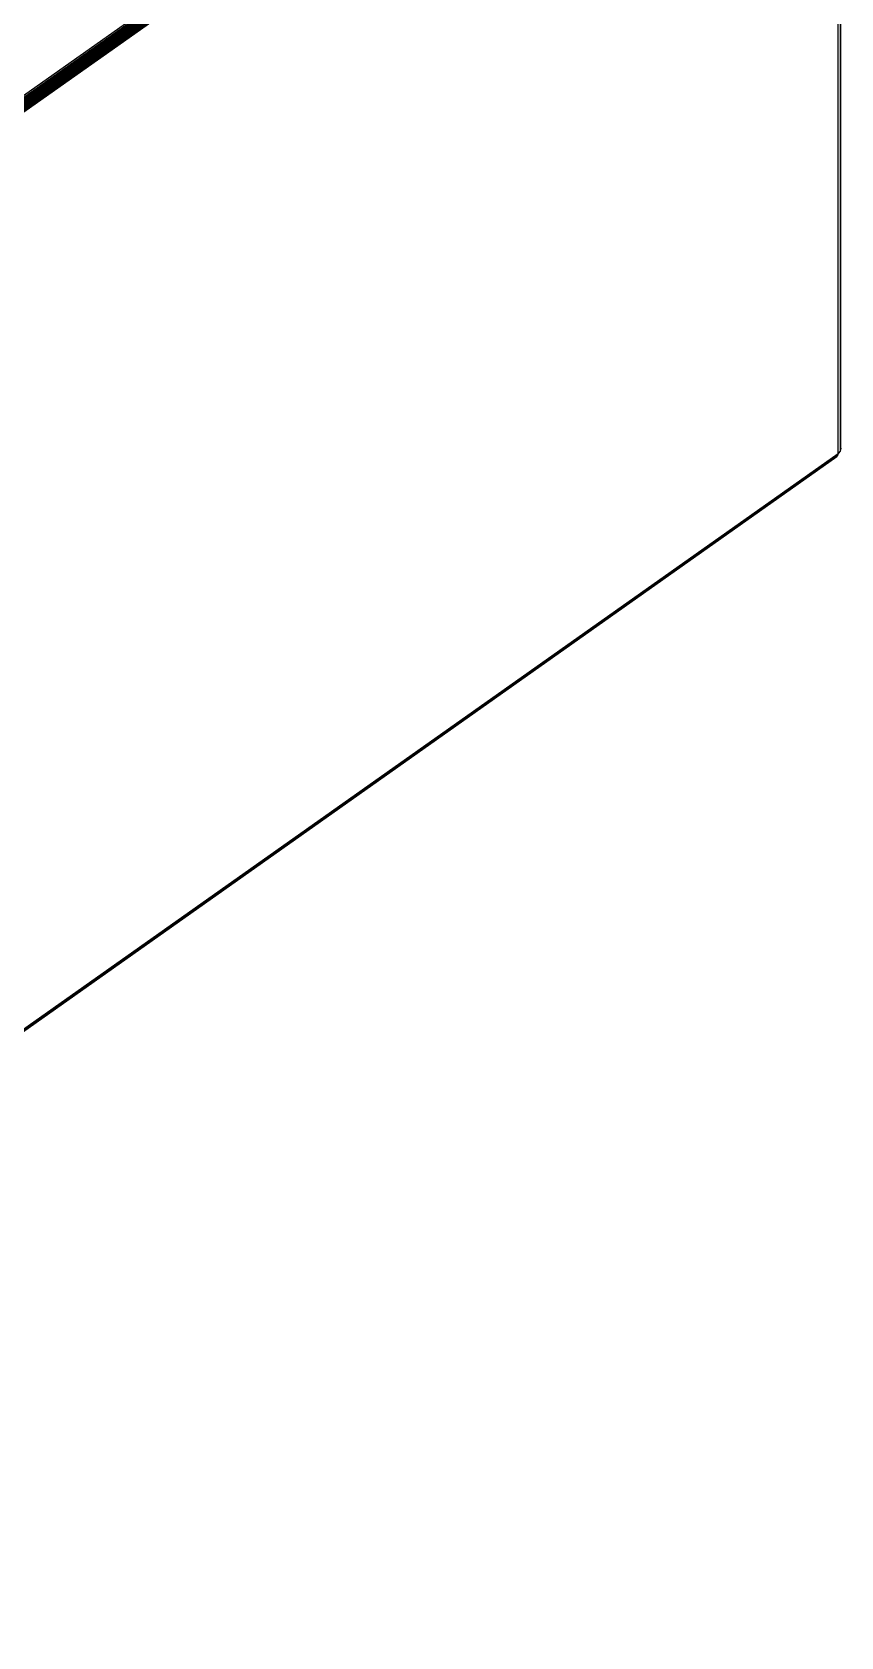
# Model space of a CAD drawing. Header units: inches. Extents: x 12 to 4610, y 7 to 3258.
# Drawn here: x 3596 to 3934, y 1514 to 2185 of the extents above; entities that cross this region are included whole.
import ezdxf

# ---------------------------------------------------------------- set-up
doc = ezdxf.new("R2010")
doc.units = ezdxf.units.IN
doc.header["$MEASUREMENT"] = 0

msp = doc.modelspace()

# ---------------------------------------------------------------- linework, layer by layer
for p, q in [((3930.04, 2396.36), (3229.39, 1900.91)), ((3229.76, 1900.76), (3930.04, 2396.36)), ((3930.58, 2395.82), (3229.76, 1900.76)), ((3230.14, 1900.66), (3930.58, 2395.82)), ((3930.58, 2395.82), (3230.92, 1900.48)), ((3230.92, 1900.48), (3931.07, 2395.22)), ((3231.65, 1900.26), (3931.07, 2395.22)), ((3931.51, 2394.57), (3231.65, 1900.26)), ((3232.34, 1900.02), (3931.51, 2394.57)), ((3929.48, 2396.8), (3579.11, 2149.04)), ((3931.86, 2393.9), (3232.34, 1900.02)), ((3232.99, 1899.77), (3931.86, 2393.9)), ((3233.59, 1899.53), (3931.86, 2393.9)), ((3932.13, 2393.23), (3233.59, 1899.53)), ((3234.12, 1899.29), (3932.13, 2393.23)), ((3932.3, 2392.59), (3234.12, 1899.29)), ((3234.6, 1899.08), (3932.3, 2392.59)), ((3583.69, 2145.45), (3932.3, 2392.59)), ((3583.69, 2145.45), (3932.36, 2392)), ((3932.36, 2008.75), (3932.36, 2392)), ((3933.23, 2392.92), (3933.23, 2011.83)), ((3933.53, 2010.75), (3933.53, 2394)), ((3234.1, 1514.11), (3931.85, 2007.49)), ((3932.12, 2007.8), (3234.51, 1514.52)), ((3932.29, 2008.23), (3234.82, 1515.04)), ((3235.02, 1515.65), (3932.36, 2008.75)), ((3932.12, 2007.8), (3931.85, 2007.49)), ((3932.29, 2008.23), (3932.12, 2007.8)), ((3932.36, 2008.75), (3932.29, 2008.23)), ((3933.23, 2009.67), (3932.36, 2008.75)), ((3933.23, 2011.83), (3933.53, 2010.75)), ((3933.23, 2011.83), (3933.23, 2009.67)), ((3933.53, 2010.75), (3933.23, 2009.67))]:
    msp.add_line(p, q)

doc.saveas('drawing.dxf')
